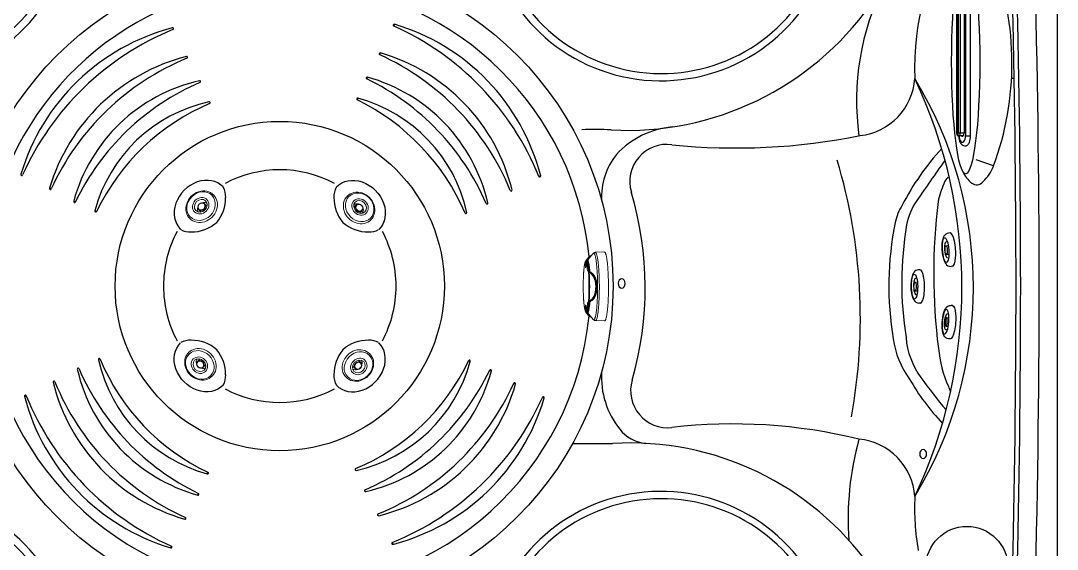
# Model space of a CAD drawing. Header units: inches. Extents: x 2 to 86, y -22 to 129.
# Drawn here: x 30.4 to 86.4, y 32.7 to 61.3 of the extents above; entities that cross this region are included whole.
import ezdxf

# ---------------------------------------------------------------- set-up
doc = ezdxf.new("R2010")
doc.units = ezdxf.units.IN
doc.header["$MEASUREMENT"] = 0
doc.linetypes.add('SLD-Solid', pattern=[0])
doc.layers.add('1', color=4, linetype='Continuous')
doc.layers.add('DIM', color=3, linetype='Continuous')

# ---------------------------------------------------------------- blocks, each defined once
blk = doc.blocks.new('MINIJET')
at = {"layer": '1'}
for p, q in [((0.233, 0.902), (0.313, 0.902)), ((0.233, -0.902), (0.313, -0.902))]:
    blk.add_line(p, q, dxfattribs=at)
at = {"layer": '1', "color": 3}
for p, q in [((0.518, 0.229), (0.425, 0.229)), ((0.505, -0.229), (0.425, -0.229))]:
    blk.add_line(p, q, dxfattribs=at)
at = {"layer": '1'}
for centre, radius, start, end in [((0.309, 0.589), 0.312, 24.9428, 89.2918), ((-0.176, 0.318), 0.868, 11.6845, 27.6781), ((-1.669, 0.009), 2.392, 345.2082, 11.6845), ((0.308, -0.59), 0.311, 271.0492, 329.5412), ((0.2, -0.484), 0.46, 324.9879, 345.2082)]:
    blk.add_arc(centre, radius, start, end, dxfattribs=at)
blk.add_ellipse((0.233, 0), major_axis=(0, 0.902), ratio=0.25882, start_param=6.283179, end_param=9.424778, dxfattribs=at)
at = {"layer": '1', "color": 3}
for centre, major_axis, ratio in [((0.546, 0), (0, 0.667), 0.263764), ((0.511, 0), (0.006, 0.229), 0.262485)]:
    blk.add_ellipse(centre, major_axis=major_axis, ratio=ratio, dxfattribs=at)
blk.add_ellipse((0.474, 0), major_axis=(-0.004, 0.438), ratio=0.267267, start_param=3.037362, end_param=6.323274, dxfattribs=at)
blk = doc.blocks.new('SUCTION2')
at = {"layer": '1', "linetype": 'SLD-Solid', "lineweight": 15}
for p, q in [((-1.925, -0.219), (-1.907, -0.711)), ((1.778, -0.704), (1.795, -0.212)), ((-1.847, -0.828), (-1.681, -0.968)), ((-1.718, -0.936), (-1.717, -0.972)), ((-1.664, -1.048), (-1.477, -1.206)), ((-1.508, -1.09), (-1.508, -1.133)), ((1.351, -1.2), (1.517, -1.059)), ((1.383, -1.088), (1.383, -1.132)), ((1.533, -0.979), (1.719, -0.821)), ((1.578, -0.973), (1.578, -0.94)), ((1.718, -0.821), (1.719, -0.821)), ((-1.477, -1.206), (-1.477, -1.206)), ((-0.659, -1.352), (-0.654, -1.352)), ((-0.654, -1.352), (-0.65, -1.353)), ((0.492, -1.352), (0.496, -1.352)), ((1.351, -1.2), (1.35, -1.201))]:
    blk.add_line(p, q, dxfattribs=at)
at = {"layer": '1', "color": 3, "linetype": 'SLD-Solid', "lineweight": 15}
for p, q in [((-0.828, -0.956), (-0.828, -0.999)), ((0.732, -0.956), (0.732, -0.998)), ((1.411, -1.139), (1.379, -1.162))]:
    blk.add_line(p, q, dxfattribs=at)
at = {"layer": '1', "linetype": 'SLD-Solid', "lineweight": 15, "flags": 128}
for points in [[(1.795, -0.212), (1.794, -0.204), (1.789, -0.194), (1.781, -0.185), (1.769, -0.175), (1.753, -0.166), (1.734, -0.157), (1.711, -0.147), (1.684, -0.138), (1.654, -0.129), (1.621, -0.121), (1.584, -0.112), (1.543, -0.104), (1.5, -0.096), (1.453, -0.088), (1.404, -0.08), (1.351, -0.073), (1.295, -0.066), (1.237, -0.059), (1.176, -0.052), (1.113, -0.046), (1.047, -0.04), (0.979, -0.035), (0.909, -0.03), (0.837, -0.025), (0.763, -0.021), (0.687, -0.017), (0.61, -0.013), (0.532, -0.01), (0.452, -0.007), (0.372, -0.005), (0.29, -0.003), (0.208, -0.002), (0.125, -0.001), (0.042, 0), (-0.042, 0), (-0.125, 0), (-0.209, -0.001), (-0.292, -0.002), (-0.374, -0.003), (-0.456, -0.005), (-0.537, -0.008), (-0.618, -0.011), (-0.697, -0.014), (-0.775, -0.017), (-0.851, -0.021), (-0.926, -0.026), (-0.999, -0.031), (-1.07, -0.036), (-1.139, -0.041), (-1.206, -0.047), (-1.271, -0.053), (-1.333, -0.06), (-1.393, -0.067), (-1.45, -0.074), (-1.505, -0.081), (-1.556, -0.089), (-1.604, -0.097), (-1.65, -0.105), (-1.692, -0.113), (-1.731, -0.122), (-1.766, -0.131), (-1.798, -0.14), (-1.827, -0.149), (-1.852, -0.158), (-1.873, -0.167), (-1.891, -0.177), (-1.905, -0.186), (-1.915, -0.196), (-1.922, -0.206), (-1.925, -0.215), (-1.925, -0.219)], [(-1.414, -1.196), (-1.42, -1.204), (-1.422, -1.213), (-1.42, -1.221), (-1.414, -1.23), (-1.404, -1.238), (-1.39, -1.246), (-1.373, -1.254), (-1.352, -1.262), (-1.327, -1.27), (-1.299, -1.278), (-1.267, -1.285), (-1.231, -1.292), (-1.192, -1.299), (-1.15, -1.306), (-1.105, -1.313), (-1.057, -1.319), (-1.006, -1.325), (-0.953, -1.33), (-0.896, -1.335), (-0.838, -1.34), (-0.777, -1.345), (-0.714, -1.349), (-0.65, -1.353)], [(0.492, -1.352), (0.557, -1.348), (0.621, -1.344), (0.683, -1.34), (0.743, -1.335), (0.8, -1.329), (0.855, -1.324), (0.907, -1.318), (0.956, -1.312), (1.003, -1.305), (1.046, -1.298), (1.087, -1.291), (1.124, -1.284), (1.157, -1.277), (1.187, -1.269), (1.214, -1.261), (1.237, -1.253), (1.256, -1.245), (1.271, -1.237), (1.283, -1.228), (1.291, -1.22), (1.295, -1.212), (1.295, -1.203), (1.291, -1.195)]]:
    blk.add_lwpolyline(points, dxfattribs=at)
at = {"layer": '1', "color": 3, "linetype": 'SLD-Solid', "lineweight": 15, "flags": 128}
for points in [[(-1.907, -0.711), (-1.906, -0.705), (-1.903, -0.695), (-1.895, -0.686), (-1.884, -0.676), (-1.868, -0.667), (-1.85, -0.657), (-1.827, -0.648), (-1.801, -0.639), (-1.772, -0.63), (-1.739, -0.621), (-1.702, -0.612), (-1.662, -0.604), (-1.619, -0.595), (-1.573, -0.587), (-1.524, -0.579), (-1.471, -0.572), (-1.416, -0.564), (-1.358, -0.557), (-1.298, -0.551), (-1.234, -0.544), (-1.169, -0.538), (-1.101, -0.533), (-1.031, -0.527), (-0.959, -0.522), (-0.886, -0.518), (-0.81, -0.513), (-0.733, -0.51), (-0.655, -0.506), (-0.576, -0.503), (-0.495, -0.501), (-0.414, -0.498), (-0.332, -0.497), (-0.249, -0.495), (-0.166, -0.494), (-0.083, -0.494), (0.001, -0.494), (0.084, -0.494), (0.167, -0.495), (0.249, -0.496), (0.331, -0.498), (0.412, -0.5), (0.492, -0.503), (0.57, -0.506), (0.648, -0.509), (0.724, -0.513), (0.798, -0.517), (0.871, -0.522), (0.942, -0.526), (1.011, -0.532), (1.077, -0.537), (1.141, -0.543), (1.203, -0.55), (1.262, -0.556), (1.319, -0.563), (1.372, -0.571), (1.423, -0.578), (1.471, -0.586), (1.515, -0.594), (1.556, -0.602), (1.594, -0.611), (1.629, -0.619), (1.66, -0.628), (1.688, -0.637), (1.712, -0.646), (1.732, -0.656), (1.749, -0.665), (1.762, -0.675), (1.771, -0.684), (1.777, -0.694), (1.778, -0.703), (1.778, -0.704)], [(1.719, -0.821), (1.723, -0.817), (1.731, -0.807), (1.735, -0.798), (1.735, -0.788), (1.731, -0.779), (1.724, -0.769), (1.712, -0.76), (1.697, -0.751), (1.679, -0.741), (1.656, -0.732), (1.63, -0.723), (1.601, -0.714), (1.568, -0.706), (1.531, -0.697), (1.492, -0.689), (1.449, -0.681), (1.402, -0.673), (1.353, -0.666), (1.301, -0.658), (1.246, -0.652), (1.188, -0.645), (1.127, -0.638), (1.064, -0.632), (0.998, -0.627), (0.931, -0.621), (0.861, -0.617), (0.789, -0.612), (0.716, -0.608), (0.641, -0.604), (0.564, -0.601), (0.486, -0.598), (0.407, -0.595), (0.327, -0.593), (0.246, -0.591), (0.164, -0.59), (0.082, -0.589), (0, -0.589), (-0.083, -0.589), (-0.165, -0.589), (-0.247, -0.59), (-0.329, -0.591), (-0.411, -0.593), (-0.491, -0.595), (-0.571, -0.598), (-0.649, -0.601), (-0.727, -0.605), (-0.803, -0.608), (-0.877, -0.613), (-0.95, -0.617), (-1.021, -0.622), (-1.09, -0.628), (-1.156, -0.633), (-1.221, -0.639), (-1.283, -0.646), (-1.342, -0.653), (-1.399, -0.66), (-1.453, -0.667), (-1.504, -0.674), (-1.552, -0.682), (-1.597, -0.69), (-1.638, -0.699), (-1.676, -0.707), (-1.711, -0.716), (-1.743, -0.725), (-1.771, -0.734), (-1.795, -0.743), (-1.816, -0.752), (-1.833, -0.761), (-1.846, -0.771), (-1.856, -0.78), (-1.861, -0.79), (-1.863, -0.799), (-1.861, -0.809), (-1.856, -0.818), (-1.847, -0.828)], [(-1.461, -1.12), (-1.452, -1.111), (-1.438, -1.102), (-1.42, -1.093), (-1.398, -1.085), (-1.372, -1.076), (-1.342, -1.068), (-1.308, -1.06), (-1.271, -1.052), (-1.23, -1.045), (-1.185, -1.037), (-1.137, -1.03), (-1.086, -1.024), (-1.032, -1.017), (-0.975, -1.011), (-0.915, -1.006), (-0.853, -1)], [(-0.902, -1.044), (-0.958, -1.049), (-1.011, -1.055), (-1.061, -1.061), (-1.108, -1.068), (-1.152, -1.075), (-1.193, -1.082), (-1.23, -1.089), (-1.264, -1.097), (-1.294, -1.105), (-1.321, -1.112), (-1.344, -1.12), (-1.363, -1.129), (-1.378, -1.137)], [(0.755, -1), (0.816, -1.005), (0.875, -1.01), (0.931, -1.016), (0.983, -1.023), (1.033, -1.03), (1.079, -1.036), (1.122, -1.044), (1.162, -1.051), (1.198, -1.059), (1.23, -1.067), (1.258, -1.075), (1.282, -1.084), (1.302, -1.092), (1.318, -1.101), (1.33, -1.11), (1.337, -1.118)], [(1.256, -1.136), (1.243, -1.128), (1.226, -1.119), (1.205, -1.111), (1.18, -1.104), (1.152, -1.096), (1.119, -1.088), (1.084, -1.081), (1.044, -1.074), (1.002, -1.067), (0.956, -1.061), (0.907, -1.054), (0.856, -1.049), (0.801, -1.043)]]:
    blk.add_lwpolyline(points, dxfattribs=at)
at = {"layer": '1', "color": 3, "linetype": 'SLD-Solid', "lineweight": 15}
for centre, radius, start, end in [((-0.828, -1.045), 0.0379, 180.6779, 260.5395), ((-0.798, -1.006), 0.04, 194.0461, 244.5875), ((-0.045, -11.564), 10.511, 85.7389, 94.308), ((-0.789, -0.989), 0.0398, 194.3187, 245.4526), ((-0.044, -12.236), 11.22, 86.1027, 93.9442), ((0.694, -0.989), 0.0389, 294.4675, 346.6021), ((0.702, -1.006), 0.0391, 295.335, 346.8533), ((0.73, -1.045), 0.0378, 279.1709, 359.4499), ((-1.464, -1.183), 0.0259, 158.578, 239.0642), ((-1.219, -0.201), 1.027, 269.6496, 275.6456), ((1.091, -0.625), 0.606, 260.6519, 285.3965), ((1.334, -1.177), 0.0288, 304.2844, 7.4646)]:
    blk.add_arc(centre, radius, start, end, dxfattribs=at)
at = {"layer": '1', "linetype": 'SLD-Solid', "lineweight": 15}
for centre, radius, start, end in [((-1.481, -1.145), 0.0299, 156.4065, 217.0193), ((-1.464, -1.156), 0.0303, 157.2204, 216.9364), ((-1.402, -1.162), 0.0362, 173.3494, 250.9863), ((-1.263, -0.887), 0.343, 250.4747, 276.4167), ((1.279, -1.161), 0.0362, 288.2568, 6.5121), ((1.339, -1.154), 0.0299, 321.759, 22.3375), ((1.356, -1.143), 0.0296, 321.638, 23.1407)]:
    blk.add_arc(centre, radius, start, end, dxfattribs=at)
for points, knots in [([(-1.907, -0.711), (-1.906, -0.718), (-1.905, -0.733), (-1.899, -0.754), (-1.891, -0.773), (-1.881, -0.79), (-1.87, -0.805), (-1.857, -0.819), (-1.849, -0.826), (-1.845, -0.829)], [0, 0, 0, 0, 0.1379458, 0.2754753, 0.413551, 0.5546395, 0.7019181, 0.8595812, 1, 1, 1, 1]), ([(-1.717, -0.972), (-1.717, -0.975), (-1.717, -0.982), (-1.714, -0.991), (-1.709, -1), (-1.702, -1.011), (-1.696, -1.019), (-1.69, -1.024), (-1.689, -1.026)], [0, 0, 0, 0, 0.105671, 0.251752, 0.420727, 0.632898, 0.92031, 1, 1, 1, 1]), ([(-1.57, -1.118), (-1.579, -1.112), (-1.6, -1.098), (-1.626, -1.079), (-1.65, -1.06), (-1.67, -1.044), (-1.682, -1.033), (-1.686, -1.028), (-1.686, -1.028)], [0, 0, 0, 0, 0.171183, 0.371565, 0.571937, 0.776986, 0.982024, 1, 1, 1, 1]), ([(-1.681, -0.967), (-1.674, -0.973), (-1.661, -0.984), (-1.635, -1.003), (-1.602, -1.026), (-1.561, -1.055), (-1.526, -1.078), (-1.508, -1.09)], [0, 0, 0, 0, 0.170842, 0.349427, 0.528021, 0.762952, 1, 1, 1, 1]), ([(-1.378, -1.137), (-1.392, -1.138), (-1.406, -1.138), (-1.427, -1.134), (-1.434, -1.132), (-1.448, -1.127), (-1.455, -1.124), (-1.461, -1.12)], [0, 0, 0, 0, 0.5, 0.5, 0.75, 0.75, 1, 1, 1, 1]), ([(1.337, -1.118), (1.325, -1.127), (1.311, -1.131), (1.284, -1.136), (1.27, -1.137), (1.256, -1.136)], [0, 0, 0, 0, 0.5, 0.5, 1, 1, 1, 1]), ([(1.383, -1.088), (1.397, -1.079), (1.426, -1.059), (1.464, -1.032), (1.497, -1.007), (1.52, -0.989), (1.53, -0.981), (1.532, -0.979)], [0, 0, 0, 0, 0.228425, 0.456836, 0.691498, 0.926142, 1, 1, 1, 1]), ([(1.543, -1.035), (1.543, -1.036), (1.537, -1.042), (1.516, -1.06), (1.479, -1.09), (1.443, -1.116), (1.418, -1.134), (1.411, -1.139)], [0, 0, 0, 0, 0.0077839, 0.3004918, 0.5910138, 0.8824986, 1, 1, 1, 1]), ([(1.546, -1.033), (1.547, -1.031), (1.554, -1.024), (1.562, -1.014), (1.57, -1.002), (1.575, -0.991), (1.578, -0.981), (1.578, -0.975), (1.578, -0.973)], [0, 0, 0, 0, 0.090289, 0.390722, 0.617034, 0.785709, 0.931348, 1, 1, 1, 1]), ([(1.718, -0.821), (1.722, -0.818), (1.731, -0.81), (1.744, -0.796), (1.756, -0.779), (1.765, -0.762), (1.773, -0.742), (1.777, -0.722), (1.778, -0.709), (1.778, -0.704)], [0, 0, 0, 0, 0.160634, 0.323245, 0.473212, 0.615103, 0.752134, 0.900358, 1, 1, 1, 1]), ([(-1.492, -1.144), (-1.483, -1.15), (-1.475, -1.153), (-1.457, -1.157), (-1.447, -1.158), (-1.438, -1.158)], [0, 0, 0, 0, 0.5, 0.5, 1, 1, 1, 1]), ([(-1.414, -1.196), (-1.427, -1.196), (-1.44, -1.195), (-1.465, -1.187), (-1.477, -1.182), (-1.488, -1.174)], [0, 0, 0, 0, 0.5, 0.5, 1, 1, 1, 1]), ([(-1.476, -1.206), (-1.474, -1.208), (-1.468, -1.214), (-1.455, -1.222), (-1.436, -1.233), (-1.413, -1.244), (-1.386, -1.255), (-1.355, -1.265), (-1.322, -1.274), (-1.286, -1.282), (-1.247, -1.29), (-1.206, -1.298), (-1.163, -1.305), (-1.118, -1.311), (-1.071, -1.317), (-1.022, -1.323), (-0.971, -1.329), (-0.918, -1.334), (-0.863, -1.338), (-0.805, -1.343), (-0.747, -1.347), (-0.698, -1.35), (-0.668, -1.352), (-0.659, -1.352)], [0, 0, 0, 0, 0.009835, 0.042018, 0.079804, 0.126107, 0.184311, 0.242305, 0.296949, 0.354631, 0.409998, 0.463905, 0.51687, 0.56919, 0.621052, 0.672576, 0.723844, 0.774915, 0.825832, 0.876627, 0.927323, 0.97794, 1, 1, 1, 1]), ([(0.499, -1.352), (0.505, -1.351), (0.532, -1.35), (0.578, -1.347), (0.638, -1.343), (0.696, -1.339), (0.752, -1.334), (0.807, -1.329), (0.859, -1.324), (0.91, -1.318), (0.958, -1.312), (1.004, -1.306), (1.047, -1.299), (1.089, -1.292), (1.128, -1.284), (1.164, -1.277), (1.199, -1.268), (1.232, -1.259), (1.264, -1.248), (1.292, -1.237), (1.316, -1.225), (1.334, -1.214), (1.344, -1.205), (1.349, -1.202)], [0, 0, 0, 0, 0.013708, 0.062903, 0.11214, 0.161436, 0.210804, 0.260261, 0.309826, 0.359527, 0.409398, 0.459485, 0.509854, 0.560595, 0.611839, 0.663786, 0.716751, 0.771259, 0.828232, 0.889263, 0.936316, 0.973277, 1, 1, 1, 1]), ([(1.363, -1.173), (1.352, -1.181), (1.34, -1.186), (1.316, -1.193), (1.303, -1.195), (1.291, -1.195)], [0, 0, 0, 0, 0.5, 0.5, 1, 1, 1, 1]), ([(1.315, -1.157), (1.324, -1.157), (1.333, -1.156), (1.35, -1.152), (1.359, -1.149), (1.367, -1.143)], [0, 0, 0, 0, 0.5, 0.5, 1, 1, 1, 1])]:
    blk.add_open_spline(points, degree=3, knots=knots, dxfattribs=at)
at = {"layer": '1', "color": 3, "linetype": 'SLD-Solid', "lineweight": 15}
for points, knots in [([(-1.717, -0.972), (-1.717, -0.973), (-1.718, -0.976), (-1.712, -0.985), (-1.699, -1), (-1.676, -1.019), (-1.645, -1.042), (-1.606, -1.069), (-1.561, -1.099), (-1.526, -1.122), (-1.508, -1.133)], [0, 0, 0, 0, 0.025794, 0.158973, 0.291803, 0.432512, 0.57362, 0.714384, 0.857185, 1, 1, 1, 1]), ([(-1.505, -1.163), (-1.522, -1.151), (-1.545, -1.136), (-1.565, -1.122), (-1.57, -1.118)], [0, 0, 0, 0, 0.7236164, 1, 1, 1, 1]), ([(-0.853, -1), (-0.86, -1.012), (-0.868, -1.021), (-0.884, -1.035), (-0.893, -1.04), (-0.902, -1.044)], [0, 0, 0, 0, 0.5, 0.5, 1, 1, 1, 1]), ([(-0.866, -1.046), (-0.861, -1.043), (-0.856, -1.04), (-0.846, -1.03), (-0.841, -1.024), (-0.837, -1.016)], [0, 0, 0, 0, 0.5, 0.5, 1, 1, 1, 1]), ([(-0.815, -1.042), (-0.818, -1.053), (-0.821, -1.062), (-0.828, -1.075), (-0.831, -1.079), (-0.835, -1.083)], [0, 0, 0, 0, 0.5, 0.5, 1, 1, 1, 1]), ([(-0.828, -0.956), (-0.815, -0.931), (-0.799, -0.907), (-0.761, -0.861), (-0.739, -0.838), (-0.703, -0.807), (-0.69, -0.797), (-0.662, -0.777), (-0.648, -0.767), (-0.604, -0.74), (-0.572, -0.723), (-0.52, -0.701), (-0.502, -0.693), (-0.465, -0.68), (-0.446, -0.673), (-0.388, -0.655), (-0.348, -0.645), (-0.285, -0.633), (-0.264, -0.63), (-0.221, -0.623), (-0.199, -0.621), (-0.132, -0.614), (-0.088, -0.612), (-0.021, -0.612), (0.001, -0.613), (0.045, -0.615), (0.068, -0.616), (0.134, -0.622), (0.177, -0.628), (0.239, -0.64), (0.26, -0.645), (0.3, -0.655), (0.32, -0.66), (0.378, -0.678), (0.414, -0.692), (0.465, -0.714), (0.482, -0.722), (0.513, -0.739), (0.529, -0.748), (0.573, -0.776), (0.599, -0.795), (0.635, -0.827), (0.646, -0.837), (0.667, -0.86), (0.677, -0.871), (0.704, -0.906), (0.719, -0.93), (0.732, -0.956)], [0, 0, 0, 0, 0.0625, 0.0625, 0.125, 0.125, 0.15625, 0.15625, 0.1875, 0.1875, 0.25, 0.25, 0.28125, 0.28125, 0.3125, 0.3125, 0.375, 0.375, 0.40625, 0.40625, 0.4375, 0.4375, 0.5, 0.5, 0.53125, 0.53125, 0.5625, 0.5625, 0.625, 0.625, 0.65625, 0.65625, 0.6875, 0.6875, 0.75, 0.75, 0.78125, 0.78125, 0.8125, 0.8125, 0.875, 0.875, 0.90625, 0.90625, 0.9375, 0.9375, 1, 1, 1, 1]), ([(-0.828, -0.999), (-0.814, -0.974), (-0.798, -0.95), (-0.761, -0.905), (-0.739, -0.883), (-0.702, -0.852), (-0.689, -0.842), (-0.662, -0.822), (-0.648, -0.813), (-0.603, -0.786), (-0.571, -0.77), (-0.519, -0.748), (-0.502, -0.741), (-0.465, -0.727), (-0.445, -0.721), (-0.387, -0.703), (-0.347, -0.693), (-0.285, -0.682), (-0.263, -0.678), (-0.22, -0.672), (-0.198, -0.669), (-0.132, -0.663), (-0.088, -0.661), (-0.021, -0.661), (0.001, -0.662), (0.045, -0.663), (0.068, -0.665), (0.134, -0.671), (0.176, -0.677), (0.239, -0.689), (0.259, -0.693), (0.3, -0.703), (0.319, -0.708), (0.377, -0.726), (0.413, -0.739), (0.465, -0.761), (0.481, -0.769), (0.513, -0.786), (0.528, -0.794), (0.572, -0.821), (0.599, -0.84), (0.634, -0.871), (0.646, -0.882), (0.667, -0.904), (0.677, -0.915), (0.704, -0.949), (0.719, -0.973), (0.732, -0.998)], [0, 0, 0, 0, 0.0625, 0.0625, 0.125, 0.125, 0.15625, 0.15625, 0.1875, 0.1875, 0.25, 0.25, 0.28125, 0.28125, 0.3125, 0.3125, 0.375, 0.375, 0.40625, 0.40625, 0.4375, 0.4375, 0.5, 0.5, 0.53125, 0.53125, 0.5625, 0.5625, 0.625, 0.625, 0.65625, 0.65625, 0.6875, 0.6875, 0.75, 0.75, 0.78125, 0.78125, 0.8125, 0.8125, 0.875, 0.875, 0.90625, 0.90625, 0.9375, 0.9375, 1, 1, 1, 1]), ([(0.71, -1.024), (0.698, -1), (0.683, -0.976), (0.656, -0.942), (0.646, -0.931), (0.626, -0.909), (0.615, -0.899), (0.58, -0.868), (0.554, -0.849), (0.512, -0.822), (0.497, -0.814), (0.466, -0.797), (0.45, -0.789), (0.4, -0.767), (0.365, -0.754), (0.309, -0.737), (0.289, -0.731), (0.25, -0.722), (0.23, -0.717), (0.17, -0.706), (0.128, -0.7), (0.064, -0.694), (0.043, -0.692), (0, -0.69), (-0.022, -0.69), (-0.087, -0.69), (-0.129, -0.692), (-0.194, -0.698), (-0.215, -0.701), (-0.257, -0.707), (-0.277, -0.71), (-0.338, -0.722), (-0.377, -0.732), (-0.434, -0.749), (-0.452, -0.756), (-0.488, -0.769), (-0.505, -0.776), (-0.556, -0.798), (-0.587, -0.814), (-0.63, -0.841), (-0.644, -0.85), (-0.67, -0.87), (-0.683, -0.88), (-0.719, -0.91), (-0.74, -0.932), (-0.777, -0.977), (-0.793, -1), (-0.806, -1.025)], [0, 0, 0, 0, 0.0625, 0.0625, 0.09375, 0.09375, 0.125, 0.125, 0.1875, 0.1875, 0.21875, 0.21875, 0.25, 0.25, 0.3125, 0.3125, 0.34375, 0.34375, 0.375, 0.375, 0.4375, 0.4375, 0.46875, 0.46875, 0.5, 0.5, 0.5625, 0.5625, 0.59375, 0.59375, 0.625, 0.625, 0.6875, 0.6875, 0.71875, 0.71875, 0.75, 0.75, 0.8125, 0.8125, 0.84375, 0.84375, 0.875, 0.875, 0.9375, 0.9375, 1, 1, 1, 1]), ([(0.736, -1.082), (0.733, -1.079), (0.73, -1.074), (0.724, -1.061), (0.721, -1.052), (0.719, -1.042)], [0, 0, 0, 0, 0.5, 0.5, 1, 1, 1, 1]), ([(0.74, -1.015), (0.744, -1.023), (0.749, -1.03), (0.758, -1.039), (0.763, -1.043), (0.768, -1.045)], [0, 0, 0, 0, 0.5, 0.5, 1, 1, 1, 1]), ([(0.801, -1.043), (0.793, -1.04), (0.785, -1.035), (0.773, -1.024), (0.769, -1.02), (0.762, -1.011), (0.758, -1.006), (0.755, -1)], [0, 0, 0, 0, 0.5, 0.5, 0.75, 0.75, 1, 1, 1, 1]), ([(1.383, -1.132), (1.397, -1.122), (1.426, -1.103), (1.464, -1.077), (1.498, -1.053), (1.526, -1.031), (1.549, -1.013), (1.565, -0.996), (1.576, -0.983), (1.577, -0.976), (1.578, -0.973)], [0, 0, 0, 0, 0.12365, 0.247293, 0.374344, 0.501386, 0.625661, 0.749928, 0.878579, 1, 1, 1, 1]), ([(-1.331, -1.206), (-1.323, -1.206), (-1.315, -1.206), (-1.298, -1.206), (-1.289, -1.206), (-1.27, -1.207), (-1.26, -1.207), (-1.241, -1.209), (-1.23, -1.209), (-1.21, -1.211), (-1.2, -1.212), (-1.18, -1.214), (-1.171, -1.215), (-1.152, -1.218), (-1.143, -1.219), (-1.126, -1.221), (-1.119, -1.223), (-1.105, -1.226), (-1.098, -1.227), (-1.087, -1.23), (-1.083, -1.231), (-1.075, -1.234), (-1.072, -1.235), (-1.069, -1.238), (-1.068, -1.239), (-1.068, -1.242), (-1.07, -1.243), (-1.074, -1.245), (-1.077, -1.246), (-1.085, -1.247), (-1.09, -1.248), (-1.102, -1.249), (-1.108, -1.249), (-1.123, -1.25), (-1.131, -1.25), (-1.148, -1.25), (-1.157, -1.25), (-1.176, -1.249), (-1.186, -1.248), (-1.206, -1.247), (-1.216, -1.247), (-1.236, -1.245), (-1.246, -1.244), (-1.266, -1.242), (-1.276, -1.241), (-1.294, -1.238), (-1.303, -1.237), (-1.32, -1.234), (-1.328, -1.233), (-1.342, -1.23), (-1.348, -1.228), (-1.359, -1.225), (-1.364, -1.224), (-1.371, -1.221), (-1.374, -1.22), (-1.377, -1.217), (-1.378, -1.216), (-1.378, -1.214), (-1.377, -1.212), (-1.372, -1.211), (-1.369, -1.21), (-1.357, -1.207), (-1.345, -1.206), (-1.331, -1.206)], [0, 0, 0, 0, 0.03125, 0.03125, 0.0625, 0.0625, 0.09375, 0.09375, 0.125, 0.125, 0.15625, 0.15625, 0.1875, 0.1875, 0.21875, 0.21875, 0.25, 0.25, 0.28125, 0.28125, 0.3125, 0.3125, 0.34375, 0.34375, 0.375, 0.375, 0.40625, 0.40625, 0.4375, 0.4375, 0.46875, 0.46875, 0.5, 0.5, 0.53125, 0.53125, 0.5625, 0.5625, 0.59375, 0.59375, 0.625, 0.625, 0.65625, 0.65625, 0.6875, 0.6875, 0.71875, 0.71875, 0.75, 0.75, 0.78125, 0.78125, 0.8125, 0.8125, 0.84375, 0.84375, 0.875, 0.875, 0.90625, 0.90625, 0.9375, 0.9375, 1, 1, 1, 1]), ([(0.988, -1.223), (0.996, -1.222), (1.004, -1.22), (1.021, -1.218), (1.03, -1.217), (1.049, -1.214), (1.058, -1.213), (1.078, -1.211), (1.088, -1.21), (1.109, -1.208), (1.119, -1.208), (1.139, -1.206), (1.148, -1.206), (1.167, -1.205), (1.176, -1.205), (1.193, -1.205), (1.2, -1.205), (1.214, -1.205), (1.221, -1.206), (1.232, -1.207), (1.237, -1.207), (1.244, -1.209), (1.247, -1.21), (1.251, -1.211), (1.252, -1.213), (1.252, -1.215), (1.25, -1.216), (1.246, -1.219), (1.243, -1.22), (1.235, -1.223), (1.23, -1.224), (1.219, -1.227), (1.212, -1.229), (1.198, -1.232), (1.19, -1.233), (1.173, -1.236), (1.164, -1.237), (1.145, -1.24), (1.135, -1.241), (1.115, -1.243), (1.105, -1.244), (1.085, -1.246), (1.075, -1.246), (1.055, -1.248), (1.045, -1.248), (1.027, -1.249), (1.018, -1.249), (1.001, -1.249), (0.993, -1.249), (0.979, -1.248), (0.972, -1.248), (0.961, -1.247), (0.957, -1.246), (0.949, -1.245), (0.946, -1.244), (0.942, -1.242), (0.942, -1.241), (0.942, -1.238), (0.943, -1.237), (0.947, -1.235), (0.95, -1.233), (0.962, -1.229), (0.974, -1.226), (0.988, -1.223)], [0, 0, 0, 0, 0.03125, 0.03125, 0.0625, 0.0625, 0.09375, 0.09375, 0.125, 0.125, 0.15625, 0.15625, 0.1875, 0.1875, 0.21875, 0.21875, 0.25, 0.25, 0.28125, 0.28125, 0.3125, 0.3125, 0.34375, 0.34375, 0.375, 0.375, 0.40625, 0.40625, 0.4375, 0.4375, 0.46875, 0.46875, 0.5, 0.5, 0.53125, 0.53125, 0.5625, 0.5625, 0.59375, 0.59375, 0.625, 0.625, 0.65625, 0.65625, 0.6875, 0.6875, 0.71875, 0.71875, 0.75, 0.75, 0.78125, 0.78125, 0.8125, 0.8125, 0.84375, 0.84375, 0.875, 0.875, 0.90625, 0.90625, 0.9375, 0.9375, 1, 1, 1, 1])]:
    blk.add_open_spline(points, degree=3, knots=knots, dxfattribs=at)
at = {"layer": '1', "linetype": 'SLD-Solid', "lineweight": 15}
for points in [[(-1.508, -1.09), (-1.493, -1.1), (-1.477, -1.11), (-1.461, -1.12)], [(1.337, -1.118), (1.353, -1.109), (1.368, -1.099), (1.383, -1.088)], [(-1.508, -1.133), (-1.503, -1.137), (-1.497, -1.14), (-1.492, -1.144)], [(-1.488, -1.174), (-1.494, -1.17), (-1.499, -1.167), (-1.505, -1.163)], [(-0.65, -1.353), (-0.459, -1.36), (-0.078, -1.366), (0.302, -1.36), (0.492, -1.352)], [(1.379, -1.162), (1.374, -1.166), (1.368, -1.169), (1.363, -1.173)], [(1.367, -1.143), (1.372, -1.139), (1.378, -1.136), (1.383, -1.132)]]:
    blk.add_open_spline(points, degree=3, dxfattribs=at)
at = {"layer": '1', "color": 3, "linetype": 'SLD-Solid', "lineweight": 15}
for points in [[(-1.438, -1.158), (-1.317, -1.152), (-1.101, -1.126), (-0.936, -1.077), (-0.866, -1.046)], [(-0.835, -1.083), (-0.905, -1.114), (-1.072, -1.164), (-1.291, -1.19), (-1.414, -1.196)], [(-1.378, -1.137), (-1.28, -1.13), (-1.104, -1.107), (-0.963, -1.068), (-0.902, -1.044)], [(-0.853, -1), (-0.844, -0.986), (-0.836, -0.971), (-0.828, -0.956)], [(-0.837, -1.016), (-0.834, -1.01), (-0.831, -1.004), (-0.828, -0.999)], [(-0.806, -1.025), (-0.809, -1.031), (-0.812, -1.037), (-0.815, -1.042)], [(0.719, -1.042), (0.716, -1.036), (0.713, -1.03), (0.71, -1.024)], [(0.732, -0.956), (0.739, -0.971), (0.747, -0.985), (0.755, -1)], [(0.732, -0.998), (0.735, -1.004), (0.737, -1.01), (0.74, -1.015)], [(1.291, -1.195), (1.171, -1.189), (0.96, -1.163), (0.802, -1.114), (0.736, -1.082)], [(0.768, -1.045), (0.833, -1.076), (0.989, -1.125), (1.198, -1.151), (1.315, -1.157)], [(0.801, -1.043), (0.859, -1.067), (0.993, -1.106), (1.162, -1.129), (1.256, -1.136)]]:
    blk.add_open_spline(points, degree=3, dxfattribs=at)
blk = doc.blocks.new('A654ER1')
at = {"layer": '1', "color": 3, "linetype": 'SLD-Solid', "lineweight": 15}
for p, q in [((0.16, 0.158), (0.029, 0.289)), ((-0.292, -0.026), (-0.158, -0.16))]:
    blk.add_line(p, q, dxfattribs=at)
at = {"layer": '1', "color": 4, "linetype": 'SLD-Solid', "lineweight": 15}
for centre, start_param, end_param in [((-0.016, 0.016), 3.120385, 6.304393), ((0.007, -0.007), 6.255228, 9.452459)]:
    blk.add_ellipse(centre, major_axis=(-0.636, -0.636), ratio=0.866132, start_param=start_param, end_param=end_param, dxfattribs=at)
at = {"layer": '1', "color": 3, "linetype": 'SLD-Solid', "lineweight": 15}
for centre, major_axis, ratio in [((0.029, -0.029), (-0.584, -0.584), 0.865672), ((0.045, -0.049), (-0.334, -0.334), 0.877219), ((0, 0), (-0.16, -0.158), 0.860982), ((0.006, -0.006), (-0.139, -0.139), 0.867493)]:
    blk.add_ellipse(centre, major_axis=major_axis, ratio=ratio, dxfattribs=at)
at = {"layer": '1', "color": 4, "linetype": 'SLD-Solid', "lineweight": 15}
blk.add_ellipse((0.045, -0.049), major_axis=(-0.263, -0.263), ratio=0.853108, dxfattribs=at)
at = {"layer": '1', "color": 3, "linetype": 'SLD-Solid', "lineweight": 15}
for start_param, end_param in [(2.15986, 3.131243), (0.044037, 1.039547)]:
    blk.add_ellipse((-0.07, 0.066), major_axis=(-0.232, -0.226), ratio=0.805379, start_param=start_param, end_param=end_param, dxfattribs=at)
blk = doc.blocks.new('WATERFALL')
at = {"layer": '1'}
for p, q in [((4, 0), (-4, 0)), ((-4, -0.396), (-3.999, -0.638)), ((-3.85, -0.351), (3.85, -0.351)), ((4, -0.396), (3.999, -0.638)), ((-4, -0.632), (-3.999, -0.658)), ((4, -0.632), (3.999, -0.658))]:
    blk.add_line(p, q, dxfattribs=at)
at = {"layer": '1', "color": 3, "linetype": 'Continuous'}
for p, q in [((-4, -0.273), (-4, 0)), ((4, -0.273), (4, 0.001)), ((-4, -0.273), (4, -0.273)), ((-3.85, -0.556), (3.85, -0.556)), ((-3.85, -0.556), (-3.85, -0.758)), ((3.85, -0.351), (3.85, -0.556)), ((3.85, -0.556), (3.85, -0.758)), ((-3.925, -0.695), (-3.925, -0.711)), ((-3.9, -0.695), (-3.9, -0.679)), ((3.85, -0.658), (-3.85, -0.658)), ((-3.85, -0.663), (3.85, -0.663)), ((-3.85, -0.718), (3.85, -0.718)), ((-3.85, -0.748), (3.85, -0.748)), ((3.9, -0.695), (3.9, -0.679)), ((3.925, -0.695), (3.925, -0.711))]:
    blk.add_line(p, q, dxfattribs=at)
at = {"layer": '1', "color": 3}
blk.add_line((-3.85, -0.351), (-3.85, -0.556), dxfattribs=at)
at = {"layer": '1', "linetype": 'Continuous'}
blk.add_line((-3.85, -0.758), (3.85, -0.758), dxfattribs=at)
at = {"layer": '1'}
for centre, radius, start, end in [((-4.005, -0.96), 0.96, 89.7026, 110.5473), ((4.005, -0.96), 0.96, 69.4527, 90.2974), ((-4.38, -0.276), 0.162, 137.3529, 196.1624), ((-4.219, -0.258), 0.323, 191.3089, 230.2531), ((-4.199, -0.443), 0.408, 110.5473, 137.3529), ((-4.094, -0.107), 0.519, 230.3167, 253.2943), ((-3.91, -0.443), 0.11, 169.5931, 190.5464), ((-3.943, -0.453), 0.0809, 117.1348, 158.7066), ((-3.958, -0.443), 0.0631, 198.2934, 228.5703), ((-3.859, -0.606), 0.255, 87.9371, 118.1535), ((3.859, -0.606), 0.255, 61.8465, 92.0629), ((3.943, -0.453), 0.0809, 21.2934, 62.8652), ((3.958, -0.443), 0.0631, 311.4297, 341.7066), ((3.91, -0.443), 0.11, 349.4536, 10.4069), ((4.094, -0.107), 0.519, 286.7057, 309.6833), ((4.199, -0.443), 0.408, 42.6471, 69.4527), ((4.219, -0.258), 0.323, 309.7469, 348.6911), ((4.38, -0.276), 0.162, 343.8376, 42.6471), ((-4.004, 0.171), 0.811, 252.8804, 270.2955), ((-3.917, -0.652), 0.0826, 185.5312, 225.4143), ((-3.858, -0.593), 0.166, 225.4143, 272.815), ((3.858, -0.593), 0.166, 267.185, 314.5857), ((3.917, -0.652), 0.0826, 314.5857, 354.4688), ((3.95, -0.633), 0.0493, 354.0691, 39.2593), ((4.004, 0.171), 0.811, 269.7045, 287.1196)]:
    blk.add_arc(centre, radius, start, end, dxfattribs=at)
at = {"layer": '1', "color": 3, "linetype": 'Continuous'}
for centre, radius, start, end in [((-3.86, -0.775), 0.22, 87.5101, 119.3743), ((3.86, -0.775), 0.22, 60.6257, 92.4899), ((-3.95, -0.633), 0.0493, 140.7407, 185.9309), ((-3.933, -0.626), 0.0679, 190.5036, 252.9656), ((-3.93, -0.649), 0.0751, 119.3743, 140.7407), ((-3.922, -0.59), 0.105, 252.9656, 268.2617), ((-3.893, -0.7), 0.0319, 125.8154, 171.1791), ((-3.906, -0.711), 0.0194, 179.0129, 218.493), ((-3.881, -0.691), 0.0512, 218.493, 247.8988), ((-3.872, -0.73), 0.0693, 108.3606, 125.8154), ((-3.883, -0.693), 0.0165, 186.2572, 229.3653), ((-3.851, -0.619), 0.13, 247.8988, 270.493), ((-3.876, -0.7), 0.0321, 119.8351, 135.4578), ((-3.861, -0.667), 0.0505, 229.3653, 264.7528), ((-3.847, -0.805), 0.148, 91.2486, 108.3606), ((-3.867, -0.717), 0.0511, 107.1562, 119.8351), ((-3.85, -0.77), 0.106, 89.5501, 107.1562), ((-3.814, -0.15), 0.57, 264.7528, 266.3621), ((-3.814, -0.15), 0.57, 264.7528, 266.3621), ((3.847, -0.805), 0.148, 71.6394, 88.7514), ((3.85, -0.77), 0.106, 72.8438, 90.4499), ((3.814, -0.15), 0.57, 273.6379, 275.2472), ((3.851, -0.619), 0.13, 269.507, 292.1012), ((3.861, -0.667), 0.0505, 275.2472, 310.6347), ((3.867, -0.717), 0.0511, 60.1649, 72.8438), ((3.876, -0.7), 0.0321, 44.5422, 60.1649), ((3.872, -0.73), 0.0693, 54.1846, 71.6394), ((3.883, -0.693), 0.0165, 310.6347, 353.7428), ((3.92, -0.673), 0.0225, 207.2341, 269.8666), ((3.881, -0.691), 0.0512, 292.1012, 321.507), ((3.893, -0.7), 0.0319, 8.8209, 54.1846), ((3.906, -0.711), 0.0194, 321.507, 0.9871), ((3.922, -0.59), 0.105, 271.7383, 287.0344), ((3.933, -0.626), 0.0679, 287.0344, 349.4964), ((3.93, -0.649), 0.0751, 39.2593, 60.6257)]:
    blk.add_arc(centre, radius, start, end, dxfattribs=at)
at = {"layer": '1', "color": 3, "linetype": 'Continuous', "extrusion": (0, 0, -1)}
blk.add_ellipse((-4, -0.443), major_axis=(0.34, 0), ratio=0.499996, start_param=1.570796, end_param=4.712389, dxfattribs=at)
at = {"layer": '1', "color": 3, "linetype": 'Continuous'}
blk.add_ellipse((4, -0.443), major_axis=(-0.34, 0), ratio=0.499996, start_param=1.570796, end_param=4.712389, dxfattribs=at)
blk = doc.blocks.new('RHYTHM')
at = {"layer": '1', "color": 3, "linetype": 'Continuous'}
for p, q in [((48.175, 56.024), (48.157, 55.978)), ((48.175, 56.024), (48.192, 56.071)), ((47.4, 54.43), (47.417, 54.477)), ((47.417, 54.477), (47.435, 54.524)), ((46.714, 53.172), (46.731, 53.219)), ((46.714, 53.172), (46.697, 53.126)), ((81.677, 53.139), (81.533, 53.139)), ((46.215, 52.08), (46.197, 52.034)), ((78.308, 52.28), (78.309, 52.279)), ((46.197, 52.034), (46.18, 51.987)), ((80.566, 48.432), (79.628, 48.755)), ((56, 47.857), (56.047, 47.872)), ((56.095, 47.888), (56.047, 47.872)), ((29.611, 47.202), (29.564, 47.219)), ((29.658, 47.185), (29.611, 47.202)), ((30.915, 46.499), (30.869, 46.516)), ((30.915, 46.499), (30.962, 46.481)), ((32.007, 46), (32.054, 45.982)), ((32.054, 45.982), (32.101, 45.965)), ((52.249, 37.89), (52.202, 37.908)), ((52.295, 37.873), (52.249, 37.89)), ((53.387, 37.374), (53.341, 37.391)), ((53.387, 37.374), (53.434, 37.356)), ((54.645, 36.688), (54.692, 36.67)), ((54.692, 36.67), (54.739, 36.653)), ((28.208, 35.985), (28.255, 36)), ((28.303, 36.016), (28.255, 36)), ((56.239, 35.913), (56.193, 35.93)), ((56.239, 35.913), (56.286, 35.896)), ((38.088, 31.792), (38.105, 31.839)), ((38.105, 31.839), (38.123, 31.886)), ((37.589, 30.7), (37.571, 30.654)), ((37.589, 30.7), (37.606, 30.747)), ((36.885, 29.396), (36.868, 29.349)), ((36.903, 29.443), (36.885, 29.396)), ((48.072, 28.088), (48.087, 28.04)), ((48.103, 27.993), (48.087, 28.04)), ((36.128, 27.848), (36.111, 27.801)), ((36.128, 27.848), (36.145, 27.895))]:
    blk.add_line(p, q, dxfattribs=at)
at = {"layer": '1', "color": 4}
blk.add_lwpolyline([(5.895, 0, -0.414248), (0, 5.894), (0, 77.977, -0.414164), (5.894, 83.873), (78.107, 83.873, -0.414214), (84.002, 77.978), (84.002, 5.894, -0.414248), (78.107, 0)], format="xyb", close=True, dxfattribs=at)
at = {"layer": '1', "color": 3, "linetype": 'Continuous'}
blk.add_circle((42.401, 41.936), 17.603, dxfattribs=at)
at = {"layer": '1', "color": 2}
for centre, radius in [((42.001, 41.936), 8.893), ((79.12, 26.744), 2.22)]:
    blk.add_circle(centre, radius, dxfattribs=at)
at = {"layer": '1', "color": 3, "linetype": 'Continuous'}
for centre, radius, start, end in [((-550.79, 41.936), 633.815, 356.80495, 3.19505), ((-550.79, 41.936), 632.815, 357.05105, 2.94895), ((87.147, 51.955), 13.987, 153.3897, 187.8321), ((48.178, 56.023), 0.05, 73.5976, 245.892), ((44.94, 45.023), 11.517, 14.4034, 73.5976), ((39.141, 44.645), 11.613, 104.6856, 163.3285), ((41.924, 41.764), 15.132, 112.0972, 155.9025), ((36.208, 55.83), 0.0508, 296.8273, 99.6853), ((41.973, 42.158), 15.14, 22.1102, 65.8914), ((39.521, 44.269), 10.385, 104.2924, 163.4914), ((36.969, 54.284), 0.0498, 292.2857, 104.2924), ((47.421, 54.476), 0.05, 74.0346, 244.1086), ((41.676, 41.866), 13.807, 22.2764, 65.5073), ((44.625, 44.702), 10.215, 13.7501, 74.0346), ((42.226, 41.457), 13.812, 112.2857, 155.499), ((46.718, 53.171), 0.05, 74.4537, 244.2994), ((44.26, 44.334), 9.222, 13.1136, 74.4537), ((39.674, 44.127), 9.124, 102.7472, 164.8201), ((42.958, 40.701), 13.317, 113.2964, 154.271), ((37.671, 52.977), 0.0501, 18.0212, 102.1242), ((37.671, 52.977), 0.0501, 293.9182, 18.0212), ((40.916, 41.129), 13.317, 23.2965, 64.2709), ((72.984, 53.372), 3.332, 276.3301, 356.0643), ((46.202, 52.032), 0.0501, 75.0487, 243.4619), ((44.104, 44.172), 8.185, 12.259, 75.0487), ((39.94, 43.863), 8.216, 102.3882, 164.9269), ((42.96, 40.699), 12.069, 113.1862, 154.1288), ((38.189, 51.839), 0.05, 293.1862, 102.3882), ((40.912, 41.124), 12.073, 23.2, 64.1279), ((63.613, 45.91), 4.639, 95.1974, 137.5893), ((66.625, 83.644), 34.251, 264.2313, 281.3246), ((62.909, 47.586), 2, 82.1199, 196.7231), ((63.058, 46.745), 3.675, 141.3745, 183.035), ((42.001, 41.936), 6.282, 61.9743, 118.0257), ((28.065, 47.963), 0.05, 163.0733, 335.5731), ((56.045, 47.879), 0.0504, 206.494, 10.0197), ((29.612, 47.206), 0.05, 164.0414, 335.499), ((38.025, 46.767), 1.055, 357.4308, 29.5063), ((45.978, 46.767), 1.055, 150.4937, 182.5692), ((54.499, 47.118), 0.05, 202.2764, 13.7501), ((30.917, 46.503), 0.05, 164.4685, 334.6211), ((36.983, 46.713), 2.095, 320.3444, 0.3542), ((47.019, 46.713), 2.095, 179.6458, 219.6556), ((32.056, 45.987), 0.05, 164.9287, 334.1288), ((53.192, 46.416), 0.0501, 203.9182, 288.0212), ((53.192, 46.416), 0.0501, 288.0212, 12.1242), ((37.231, 46.922), 2.063, 269.3161, 311.4559), ((46.772, 46.922), 2.063, 228.5441, 270.6839), ((52.054, 45.9), 0.0494, 203.2, 12.259), ((42.001, 41.936), 6.282, 151.9743, 180), ((37.165, 45.91), 1.051, 241.3665, 272.2154), ((46.837, 45.91), 1.051, 267.7846, 298.6335), ((42.001, 41.936), 6.282, 0, 28.0257), ((42.001, 41.936), 6.282, 180, 208.0257), ((42.001, 41.936), 6.282, 331.9743, 0), ((37.165, 37.963), 1.051, 87.7846, 118.6335), ((37.231, 36.951), 2.063, 48.5441, 90.6839), ((46.772, 36.951), 2.063, 89.3161, 131.4559), ((46.837, 37.963), 1.051, 61.3665, 92.2154), ((36.983, 37.16), 2.095, 359.6458, 39.6556), ((47.019, 37.16), 2.095, 140.3444, 180.3542), ((32.249, 37.974), 0.0499, 22.7203, 192.4534), ((40.32, 39.816), 8.328, 192.8592, 254.4507), ((43.189, 42.555), 11.811, 202.7203, 244.598), ((41.56, 42.947), 11.775, 292.6495, 334.6604), ((44.32, 40.054), 8.268, 282.6091, 344.7059), ((52.247, 37.886), 0.0498, 344.7162, 154.6604), ((31.11, 37.456), 0.0501, 108.0212, 192.1242), ((40.04, 39.535), 9.218, 193.0997, 254.4676), ((31.11, 37.456), 0.0501, 23.9182, 108.0212), ((43.387, 42.743), 13.316, 203.2961, 244.2693), ((38.025, 37.105), 1.055, 330.4937, 2.5692), ((45.978, 37.105), 1.055, 177.4308, 209.5063), ((41.344, 43.172), 13.317, 293.2964, 334.2723), ((44.629, 39.745), 9.124, 282.7473, 344.82), ((53.386, 37.37), 0.05, 344.393, 154.2723), ((63.935, 37.046), 4.559, 176.7726, 218.4295), ((29.804, 36.754), 0.0498, 22.1351, 194.3624), ((39.715, 39.206), 10.26, 193.8931, 253.8918), ((42.56, 41.943), 13.721, 202.1351, 245.6498), ((42.077, 42.415), 13.811, 292.2853, 335.5019), ((44.918, 39.462), 10.214, 283.746, 344.0389), ((54.69, 36.666), 0.05, 344.7336, 154.8141), ((62.954, 36.292), 2, 163.7437, 276.5678), ((28.258, 35.994), 0.0504, 26.4942, 190.0216), ((39.449, 38.932), 11.62, 194.6876, 253.3074), ((42.328, 41.713), 15.138, 202.1069, 245.8941), ((42.001, 41.936), 6.282, 241.9743, 298.0257), ((42.375, 42.113), 15.138, 292.107, 335.894), ((45.235, 39.151), 11.521, 284.4203, 343.5852), ((56.238, 35.909), 0.05, 344.0359, 155.4523), ((62.013, 35.521), 2.106, 218.4295, 263.0866), ((66.468, 5.687), 28.807, 76.2999, 96.5483), ((88.762, 29.377), 16.057, 164.4768, 184.1872), ((72.968, 30.343), 3.347, 4.1461, 84.472), ((46.114, 32.034), 0.05, 113.1934, 282.3806), ((38.101, 31.84), 0.05, 254.4507, 64.598), ((46.631, 30.895), 0.0501, 113.9182, 198.0212), ((46.631, 30.895), 0.0501, 198.0212, 282.1242), ((37.585, 30.702), 0.05, 254.4676, 64.6217), ((89.503, 29.973), 13.211, 177.3444, 190.0921), ((36.882, 29.397), 0.05, 253.8918, 65.6498), ((47.334, 29.589), 0.05, 112.9731, 282.7537), ((48.094, 28.043), 0.0504, 116.4944, 280.0199), ((36.125, 27.849), 0.05, 253.6003, 65.8905)]:
    blk.add_arc(centre, radius, start, end, dxfattribs=at)
at = {"layer": '1', "color": 2}
for centre, radius, start, end in [((-550.798, 41.936), 632.573, 357.051085, 2.948915), ((42.401, 41.936), 16.388, 5.5469, 85.0067), ((42.401, 41.936), 16.388, 97.9256, 174.4531), ((43.736, 40.212), 29.629, 349.616, 16.722), ((42.401, 41.936), 16.388, 185.6495, 354.3505)]:
    blk.add_arc(centre, radius, start, end, dxfattribs=at)
at = {"layer": '1', "color": 3}
for centre, radius, start, end in [((21.421, 62.527), 9.506, 201.998, 69.4794), ((62.58, 62.527), 9.506, 110.5206, 338.002), ((21.383, 62.562), 9.149, 201.3021, 62.5835), ((62.618, 62.562), 9.149, 117.4165, 338.6979), ((91.457, 53.709), 15.16, 147.4626, 182.1598), ((65.448, 53.987), 16.107, 339.7876, 20.5963), ((60.742, 66.525), 16.181, 267.0521, 324.4115), ((52.559, 41.863), 26.29, 334.5951, 25.3945), ((57.777, 41.863), 21.692, 328.6731, 31.3164), ((59.075, 39.68), 10.718, 85.53, 94.0513), ((87.912, 40.02), 13.797, 137.3635, 152.8856), ((774.725, -439.076), 850.575, 145.007607, 145.184298), ((78.233, 49.378), 2.52, 314.1403, 337.4681), ((78.869, 47.043), 1.084, 134.0147, 157.5715), ((80.437, 48.805), 1.683, 203.9138, 231.003), ((83.4, 45.172), 5.987, 157.5715, 167.1418), ((79.648, 47.83), 0.428, 231.003, 322.5539), ((43.658, 41.861), 18.084, 343.9211, 16.5989), ((79.302, 44.575), 3.502, 145.6722, 169.0788), ((109.324, 42.61), 31.998, 173.0091, 187.245), ((78.091, 44.755), 2.91, 147.7338, 167.7378), ((92.07, 41.947), 17.168, 168.4867, 189.5949), ((94.42, 42.105), 18.82, 170.4171, 189.0248), ((79.811, 39.714), 4.711, 187.6785, 216.3676), ((79.955, 39.472), 4.134, 184.4183, 216.6511), ((84.331, 39.254), 6.784, 185.7459, 203.8694), ((96.856, 51.264), 24.741, 215.1952, 220.3411), ((86.975, 43.232), 12.645, 209.9417, 223.5103), ((79.203, 36.827), 1.122, 196.503, 211.082), ((67.618, 899159.814), 899126.377, 269.999375359, 269.999513348), ((60.939, 17.579), 15.887, 35.3173, 93.4553), ((21.421, 21.344), 9.506, 290.5206, 158.002), ((62.581, 21.344), 9.506, 21.998, 249.4794), ((21.383, 21.309), 9.149, 297.4165, 158.6979), ((62.619, 21.309), 9.149, 21.3021, 242.5835)]:
    blk.add_arc(centre, radius, start, end, dxfattribs=at)
blk.add_ellipse((79.055, 54.045), major_axis=(0, 6.039), ratio=0.125929, dxfattribs=at)
at = {"layer": '1', "color": 3, "linetype": 'Continuous'}
for centre, major_axis in [((37.785, 46.155), (1.133, 1.161)), ((46.218, 37.717), (-1.133, -1.161))]:
    blk.add_ellipse(centre, major_axis=major_axis, ratio=0.828761, start_param=6.256997, end_param=9.419648, dxfattribs=at)
at = {"layer": '1', "color": 3, "linetype": 'Continuous', "extrusion": (0, 0, -1)}
for centre, major_axis in [((46.218, 46.155), (-1.133, 1.161)), ((37.785, 37.717), (1.133, -1.161))]:
    blk.add_ellipse(centre, major_axis=major_axis, ratio=0.828761, start_param=6.256997, end_param=9.419648, dxfattribs=at)
at = {"layer": '1', "extrusion": (0, 0, -1)}
for centre, major_axis in [((60.473, 42.079), (0, -0.25)), ((76.758, 32.871), (0, 0.25))]:
    blk.add_ellipse(centre, major_axis=major_axis, ratio=0.752466, dxfattribs=at)
at = {"layer": '1', "color": 1, "linetype": 'Continuous'}
for p, rotation in [((37.777, 46.226), 180), ((46.291, 46.161), 90), ((37.711, 37.712), 270)]:
    blk.add_blockref('A654ER1', p, dxfattribs=dict(at, rotation=rotation))
at = {"layer": '1'}
for p, rotation in [((78.509, 43.924), 184.3421058034632), ((76.832, 41.921), 180.8420112573639)]:
    blk.add_blockref('MINIJET', p, dxfattribs=dict(at, rotation=rotation))
at = {"layer": '1', "color": 1, "rotation": 270}
blk.add_blockref('SUCTION2', (59.758, 41.853), dxfattribs=at)
at = {"layer": '1', "xscale": -1, "rotation": 355.6578941965367}
blk.add_blockref('MINIJET', (78.509, 39.969), dxfattribs=at)
at = {"layer": '1', "color": 1, "linetype": 'Continuous'}
blk.add_blockref('A654ER1', (46.226, 37.646), dxfattribs=at)
at = {"layer": 'DIM', "rotation": 270}
blk.add_blockref('WATERFALL', (79.316, 54.044), dxfattribs=at)

msp = doc.modelspace()

# ---------------------------------------------------------------- block references
msp.add_blockref('RHYTHM', (2.435, 4.999))

doc.saveas('drawing.dxf')
